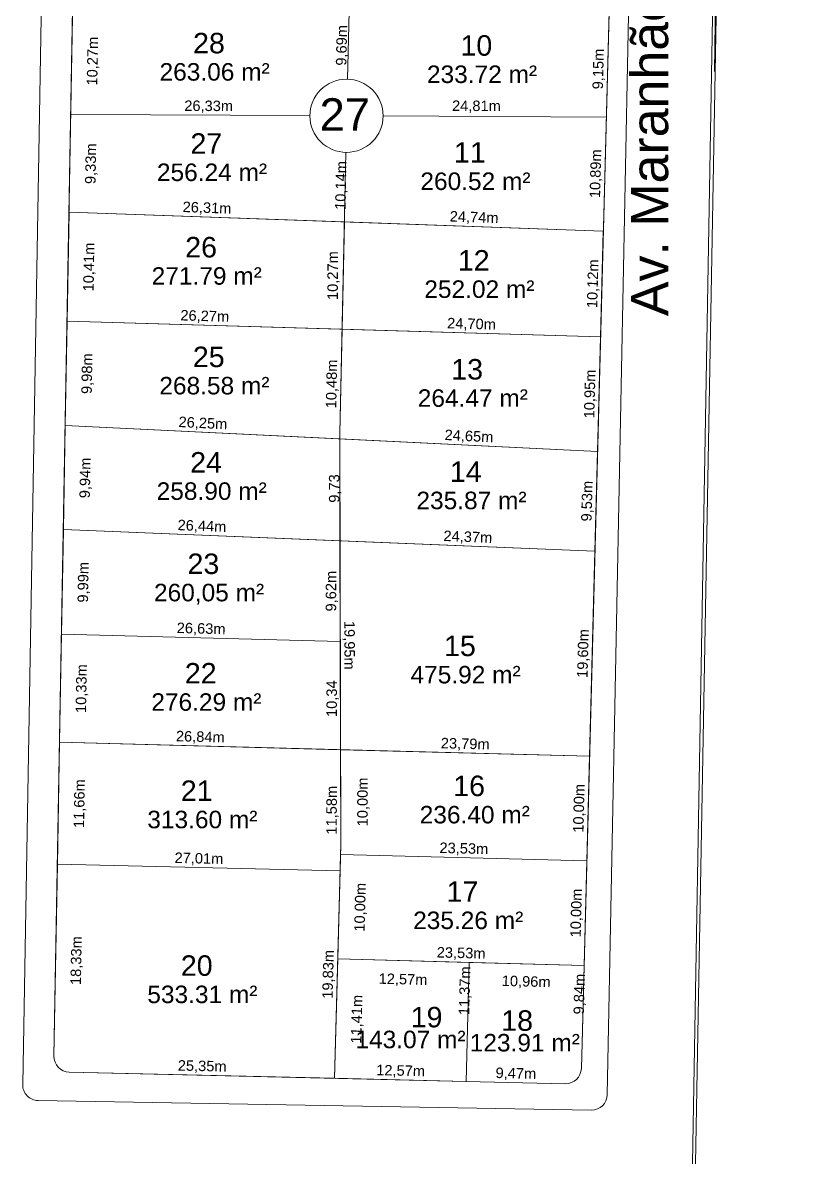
# Model space of a CAD drawing. Header units: metres. Extents: x 3808 to 8215, y 2374 to 6187.
# Drawn here: x 5349 to 5423.2, y 4787.3 to 4895.7 of the extents above; entities that cross this region are included whole.
import ezdxf

# ---------------------------------------------------------------- set-up
doc = ezdxf.new("R2010")
doc.units = ezdxf.units.M
doc.linetypes.add('CONTINUO', pattern=[0])
for name, color, linetype in [('0 - Meio Fio', 32, 'Continuous'), ('Areas Lotes', 1, 'Continuous'), ('Calçada', 8, 'Continuous'), ('COTAS', 7, 'Continuous'), ('Lote', 7, 'Continuous'), ('Nome das Ruas', 7, 'Continuous'), ('Nº Lote', 7, 'Continuous'), ('Nº. quadra', 7, 'Continuous'), ('q', 9, 'CONTINUO'), ('quadras', 7, 'Continuous')]:
    doc.layers.add(name, color=color, linetype=linetype)
doc.styles.add('Arial', font='arial.ttf')
doc.dimstyles.new('Copy(2) of ISO-25', dxfattribs={"dimtxt": 1, "dimasz": 2.5, "dimexe": 1.25, "dimexo": 0.625, "dimgap": 0.2, "dimtad": 1, "dimtoh": 1, "dimlfac": 1, "dimzin": 1, "dimtxsty": 'Arial', "dimblk": 'NONE', "dimcen": 0, "dimse1": 1, "dimse2": 1, "dimsd1": 1, "dimsd2": 1, "dimclrt": 256, "dimaunit": 1, "dimadec": 3, "dimazin": 0, "dimtfac": 1, "dimtmove": 0, "dimatfit": 3, "dimldrblk": 'NONE', "dimfxl": 1, "dimtolj": 1, "dimtzin": 0, "dimarcsym": 0})

# ---------------------------------------------------------------- blocks, each defined once
blk = doc.blocks.new('*D6385')
at = {"layer": 'Defpoints', "color": 0, "linetype": 'Continuous', "transparency": 16777216}
for p in [(5391.34, 4794.52), (5391.34, 4794.52), (5400.81, 4794.3)]:
    blk.add_point(p, dxfattribs=at)
at = {"layer": 'COTAS', "linetype": 'Continuous', "lineweight": 5, "transparency": 16777216, "insert": (5396.09, 4795.21), "char_height": 1, "attachment_point": 5, "rotation": 358.6617, "style": 'Arial'}
blk.add_mtext('\\A1;9,47m', dxfattribs=at)
blk = doc.blocks.new('_None')
blk = doc.blocks.new('*D6386')
at = {"layer": 'Defpoints', "color": 0, "linetype": 'Continuous', "transparency": 16777216}
for p in [(5378.78, 4794.82), (5378.78, 4794.82), (5391.34, 4794.52)]:
    blk.add_point(p, dxfattribs=at)
at = {"layer": 'COTAS', "linetype": 'Continuous', "lineweight": 5, "transparency": 16777216, "insert": (5385.08, 4795.47), "char_height": 1, "attachment_point": 5, "rotation": 358.6617, "style": 'Arial'}
blk.add_mtext('\\A1;12,57m', dxfattribs=at)
blk = doc.blocks.new('*D6387')
at = {"layer": 'Defpoints', "color": 0, "linetype": 'Continuous', "transparency": 16777216}
for p in [(5353.44, 4795.41), (5353.44, 4795.41), (5378.78, 4794.82)]:
    blk.add_point(p, dxfattribs=at)
at = {"layer": 'COTAS', "linetype": 'Continuous', "lineweight": 5, "transparency": 16777216, "insert": (5366.13, 4795.91), "char_height": 1, "attachment_point": 5, "rotation": 358.6617, "style": 'Arial'}
blk.add_mtext('\\A1;25,35m', dxfattribs=at)
blk = doc.blocks.new('*D6388')
at = {"layer": 'Defpoints', "color": 0, "linetype": 'Continuous', "transparency": 16777216}
for p in [(5379.3, 4814.64), (5379.3, 4814.64), (5378.78, 4794.82)]:
    blk.add_point(p, dxfattribs=at)
at = {"layer": 'COTAS', "linetype": 'Continuous', "lineweight": 5, "transparency": 16777216, "insert": (5378.24, 4804.75), "char_height": 1, "attachment_point": 5, "rotation": 88.4977, "style": 'Arial'}
blk.add_mtext('\\A1;19,83m', dxfattribs=at)
blk = doc.blocks.new('*D6389')
at = {"layer": 'Defpoints', "color": 0, "linetype": 'Continuous', "transparency": 16777216}
for p in [(5379.34, 4816.22), (5379.08, 4806.22), (5381.96, 4806.14)]:
    blk.add_point(p, dxfattribs=at)
at = {"layer": 'COTAS', "linetype": 'Continuous', "lineweight": 5, "transparency": 16777216, "insert": (5381.29, 4811.16), "char_height": 1, "attachment_point": 5, "rotation": 88.4977, "style": 'Arial'}
blk.add_mtext('\\A1;10,00m', dxfattribs=at)
blk = doc.blocks.new('*D6390')
at = {"layer": 'Defpoints', "color": 0, "linetype": 'Continuous', "transparency": 16777216}
for p in [(5379.08, 4806.22), (5378.78, 4794.82), (5381.62, 4794.74)]:
    blk.add_point(p, dxfattribs=at)
at = {"layer": 'COTAS', "linetype": 'Continuous', "lineweight": 5, "transparency": 16777216, "insert": (5380.97, 4800.46), "char_height": 1, "attachment_point": 5, "rotation": 88.4977, "style": 'Arial'}
blk.add_mtext('\\A1;11,41m', dxfattribs=at)
blk = doc.blocks.new('*D6391')
at = {"layer": 'Defpoints', "color": 0, "linetype": 'Continuous', "transparency": 16777216}
for p in [(5379.08, 4806.22), (5391.64, 4805.89), (5391.57, 4803.23)]:
    blk.add_point(p, dxfattribs=at)
at = {"layer": 'COTAS', "linetype": 'Continuous', "lineweight": 5, "transparency": 16777216, "insert": (5385.31, 4804.2), "char_height": 1, "attachment_point": 5, "rotation": 358.4785, "style": 'Arial'}
blk.add_mtext('\\A1;12,57m', dxfattribs=at)
blk = doc.blocks.new('*D6392')
at = {"layer": 'Defpoints', "color": 0, "linetype": 'Continuous', "transparency": 16777216}
for p in [(5391.64, 4805.89), (5402.6, 4805.59), (5402.53, 4803.04)]:
    blk.add_point(p, dxfattribs=at)
at = {"layer": 'COTAS', "linetype": 'Continuous', "lineweight": 5, "transparency": 16777216, "insert": (5397.07, 4803.99), "char_height": 1, "attachment_point": 5, "rotation": 358.4785, "style": 'Arial'}
blk.add_mtext('\\A1;10,96m', dxfattribs=at)
blk = doc.blocks.new('*D6393')
at = {"layer": 'Defpoints', "color": 0, "linetype": 'Continuous', "transparency": 16777216}
for p in [(5379.34, 4826.22), (5379.4, 4826.22), (5379.3, 4814.64)]:
    blk.add_point(p, dxfattribs=at)
at = {"layer": 'COTAS', "linetype": 'Continuous', "lineweight": 5, "transparency": 16777216, "insert": (5378.58, 4820.43), "char_height": 1, "attachment_point": 5, "rotation": 89.7889, "style": 'Arial'}
blk.add_mtext('\\A1;11,58m', dxfattribs=at)
blk = doc.blocks.new('*D6394')
at = {"layer": 'Defpoints', "color": 0, "linetype": 'Continuous', "transparency": 16777216}
for p in [(5379.34, 4826.22), (5382.33, 4826.22), (5379.34, 4816.22)]:
    blk.add_point(p, dxfattribs=at)
at = {"layer": 'COTAS', "linetype": 'Continuous', "lineweight": 5, "transparency": 16777216, "insert": (5381.53, 4821.22), "char_height": 1, "attachment_point": 5, "rotation": 89.9929, "style": 'Arial'}
blk.add_mtext('\\A1;10,00m', dxfattribs=at)
blk = doc.blocks.new('*D6395')
at = {"layer": 'Defpoints', "color": 0, "linetype": 'Continuous', "transparency": 16777216}
for p in [(5379.34, 4816.22), (5402.86, 4815.59), (5402.86, 4815.59)]:
    blk.add_point(p, dxfattribs=at)
at = {"layer": 'COTAS', "linetype": 'Continuous', "lineweight": 5, "transparency": 16777216, "insert": (5391.12, 4816.7), "char_height": 1, "attachment_point": 5, "rotation": 358.4785, "style": 'Arial'}
blk.add_mtext('\\A1;23,53m', dxfattribs=at)
blk = doc.blocks.new('*D6396')
at = {"layer": 'Defpoints', "color": 0, "linetype": 'Continuous', "transparency": 16777216}
for p in [(5379.08, 4806.22), (5402.6, 4805.59), (5402.6, 4805.59)]:
    blk.add_point(p, dxfattribs=at)
at = {"layer": 'COTAS', "linetype": 'Continuous', "lineweight": 5, "transparency": 16777216, "insert": (5390.86, 4806.71), "char_height": 1, "attachment_point": 5, "rotation": 358.4785, "style": 'Arial'}
blk.add_mtext('\\A1;23,53m', dxfattribs=at)
blk = doc.blocks.new('*D6397')
at = {"layer": 'Defpoints', "color": 0, "linetype": 'Continuous', "transparency": 16777216}
for p in [(5402.86, 4815.59), (5402.86, 4815.59), (5402.6, 4805.59)]:
    blk.add_point(p, dxfattribs=at)
at = {"layer": 'COTAS', "linetype": 'Continuous', "lineweight": 5, "transparency": 16777216, "insert": (5401.93, 4810.61), "char_height": 1, "attachment_point": 5, "rotation": 88.4977, "style": 'Arial'}
blk.add_mtext('\\A1;10,00m', dxfattribs=at)
blk = doc.blocks.new('*D6398')
at = {"layer": 'Defpoints', "color": 0, "linetype": 'Continuous', "transparency": 16777216}
for p in [(5403.12, 4825.59), (5403.12, 4825.59), (5402.86, 4815.59)]:
    blk.add_point(p, dxfattribs=at)
at = {"layer": 'COTAS', "linetype": 'Continuous', "lineweight": 5, "transparency": 16777216, "insert": (5402.19, 4820.61), "char_height": 1, "attachment_point": 5, "rotation": 88.4977, "style": 'Arial'}
blk.add_mtext('\\A1;10,00m', dxfattribs=at)
blk = doc.blocks.new('*D6399')
at = {"layer": 'Defpoints', "color": 0, "linetype": 'Continuous', "transparency": 16777216}
for p in [(5352.3, 4815.27), (5351.97, 4796.94), (5354.81, 4796.88)]:
    blk.add_point(p, dxfattribs=at)
at = {"layer": 'COTAS', "linetype": 'Continuous', "lineweight": 5, "transparency": 16777216, "insert": (5354.18, 4806.06), "char_height": 1, "attachment_point": 5, "rotation": 88.9783, "style": 'Arial'}
blk.add_mtext('\\A1;18,33m', dxfattribs=at)
blk = doc.blocks.new('*D6400')
at = {"layer": 'Defpoints', "color": 0, "linetype": 'Continuous', "transparency": 16777216}
for p in [(5352.3, 4815.27), (5379.3, 4814.64), (5379.3, 4814.64)]:
    blk.add_point(p, dxfattribs=at)
at = {"layer": 'COTAS', "linetype": 'Continuous', "lineweight": 5, "transparency": 16777216, "insert": (5365.82, 4815.75), "char_height": 1, "attachment_point": 5, "rotation": 358.6617, "style": 'Arial'}
blk.add_mtext('\\A1;27,01m', dxfattribs=at)
blk = doc.blocks.new('*D6401')
at = {"layer": 'Defpoints', "color": 0, "linetype": 'Continuous', "transparency": 16777216}
for p in [(5352.51, 4826.92), (5355.38, 4826.87), (5352.3, 4815.27)]:
    blk.add_point(p, dxfattribs=at)
at = {"layer": 'COTAS', "linetype": 'Continuous', "lineweight": 5, "transparency": 16777216, "insert": (5354.48, 4821.06), "char_height": 1, "attachment_point": 5, "rotation": 88.9783, "style": 'Arial'}
blk.add_mtext('\\A1;11,66m', dxfattribs=at)
blk = doc.blocks.new('*D6402')
at = {"layer": 'Defpoints', "color": 0, "linetype": 'Continuous', "transparency": 16777216}
for p in [(5352.69, 4837.26), (5355.56, 4837.21), (5352.51, 4826.92)]:
    blk.add_point(p, dxfattribs=at)
at = {"layer": 'COTAS', "linetype": 'Continuous', "lineweight": 5, "transparency": 16777216, "insert": (5354.67, 4832.05), "char_height": 1, "attachment_point": 5, "rotation": 88.9783, "style": 'Arial'}
blk.add_mtext('\\A1;10,33m', dxfattribs=at)
blk = doc.blocks.new('*D6403')
at = {"layer": 'Defpoints', "color": 0, "linetype": 'Continuous', "transparency": 16777216}
for p in [(5352.87, 4847.25), (5355.74, 4847.2), (5352.69, 4837.26)]:
    blk.add_point(p, dxfattribs=at)
at = {"layer": 'COTAS', "linetype": 'Continuous', "lineweight": 5, "transparency": 16777216, "insert": (5354.85, 4842.21), "char_height": 1, "attachment_point": 5, "rotation": 88.9783, "style": 'Arial'}
blk.add_mtext('\\A1;9,99m', dxfattribs=at)
blk = doc.blocks.new('*D6404')
at = {"layer": 'Defpoints', "color": 0, "linetype": 'Continuous', "transparency": 16777216}
for p in [(5353.05, 4857.18), (5355.92, 4857.13), (5352.87, 4847.25)]:
    blk.add_point(p, dxfattribs=at)
at = {"layer": 'COTAS', "linetype": 'Continuous', "lineweight": 5, "transparency": 16777216, "insert": (5355.03, 4852.18), "char_height": 1, "attachment_point": 5, "rotation": 88.9783, "style": 'Arial'}
blk.add_mtext('\\A1;9,94m', dxfattribs=at)
blk = doc.blocks.new('*D6405')
at = {"layer": 'Defpoints', "color": 0, "linetype": 'Continuous', "transparency": 16777216}
for p in [(5353.23, 4867.16), (5356.1, 4867.11), (5353.05, 4857.18)]:
    blk.add_point(p, dxfattribs=at)
at = {"layer": 'COTAS', "linetype": 'Continuous', "lineweight": 5, "transparency": 16777216, "insert": (5355.21, 4862.14), "char_height": 1, "attachment_point": 5, "rotation": 88.9783, "style": 'Arial'}
blk.add_mtext('\\A1;9,98m', dxfattribs=at)
blk = doc.blocks.new('*D6406')
at = {"layer": 'Defpoints', "color": 0, "linetype": 'Continuous', "transparency": 16777216}
for p in [(5353.41, 4877.57), (5356.28, 4877.52), (5353.23, 4867.16)]:
    blk.add_point(p, dxfattribs=at)
at = {"layer": 'COTAS', "linetype": 'Continuous', "lineweight": 5, "transparency": 16777216, "insert": (5355.39, 4872.33), "char_height": 1, "attachment_point": 5, "rotation": 88.9783, "style": 'Arial'}
blk.add_mtext('\\A1;10,41m', dxfattribs=at)
blk = doc.blocks.new('*D6407')
at = {"layer": 'Defpoints', "color": 0, "linetype": 'Continuous', "transparency": 16777216}
for p in [(5353.58, 4886.91), (5356.45, 4886.86), (5353.41, 4877.57)]:
    blk.add_point(p, dxfattribs=at)
at = {"layer": 'COTAS', "linetype": 'Continuous', "lineweight": 5, "transparency": 16777216, "insert": (5355.57, 4882.2), "char_height": 1, "attachment_point": 5, "rotation": 88.9783, "style": 'Arial'}
blk.add_mtext('\\A1;9,33m', dxfattribs=at)
blk = doc.blocks.new('*D6408')
at = {"layer": 'Defpoints', "color": 0, "linetype": 'Continuous', "transparency": 16777216}
for p in [(5353.76, 4897.17), (5356.63, 4897.12), (5353.58, 4886.91)]:
    blk.add_point(p, dxfattribs=at)
at = {"layer": 'COTAS', "linetype": 'Continuous', "lineweight": 5, "transparency": 16777216, "insert": (5355.74, 4892), "char_height": 1, "attachment_point": 5, "rotation": 88.9783, "style": 'Arial'}
blk.add_mtext('\\A1;10,27m', dxfattribs=at)
blk = doc.blocks.new('*D6426')
at = {"layer": 'Defpoints', "color": 0, "linetype": 'Continuous', "transparency": 16777216}
for p in [(5380.15, 4896.47), (5379.93, 4886.78), (5380.18, 4886.77)]:
    blk.add_point(p, dxfattribs=at)
at = {"layer": 'COTAS', "linetype": 'Continuous', "lineweight": 5, "transparency": 16777216, "insert": (5379.53, 4893.51), "char_height": 1, "attachment_point": 5, "rotation": 88.7322, "style": 'Arial'}
blk.add_mtext('\\A1;9,69m', dxfattribs=at)
blk = doc.blocks.new('*D6427')
at = {"layer": 'Defpoints', "color": 0, "linetype": 'Continuous', "transparency": 16777216}
for p in [(5379.93, 4886.78), (5379.71, 4876.64), (5380.19, 4876.63)]:
    blk.add_point(p, dxfattribs=at)
at = {"layer": 'COTAS', "linetype": 'Continuous', "lineweight": 5, "transparency": 16777216, "insert": (5379.46, 4880.12), "char_height": 1, "attachment_point": 5, "rotation": 88.7322, "style": 'Arial'}
blk.add_mtext('\\A1;10,14m', dxfattribs=at)
blk = doc.blocks.new('*D6428')
at = {"layer": 'Defpoints', "color": 0, "linetype": 'Continuous', "transparency": 16777216}
for p in [(5379.71, 4876.64), (5379.48, 4866.38), (5379.71, 4866.38)]:
    blk.add_point(p, dxfattribs=at)
at = {"layer": 'COTAS', "linetype": 'Continuous', "lineweight": 5, "transparency": 16777216, "insert": (5378.68, 4871.51), "char_height": 1, "attachment_point": 5, "rotation": 90, "style": 'Arial'}
blk.add_mtext('\\A1;10,27m', dxfattribs=at)
blk = doc.blocks.new('*D6429')
at = {"layer": 'Defpoints', "color": 0, "linetype": 'Continuous', "transparency": 16777216}
for p in [(5379.48, 4866.38), (5379.27, 4855.9), (5379.27, 4855.9)]:
    blk.add_point(p, dxfattribs=at)
at = {"layer": 'COTAS', "linetype": 'Continuous', "lineweight": 5, "transparency": 16777216, "insert": (5378.57, 4861.16), "char_height": 1, "attachment_point": 5, "rotation": 88.8093, "style": 'Arial'}
blk.add_mtext('\\A1;10,48m', dxfattribs=at)
blk = doc.blocks.new('*D6430')
at = {"layer": 'Defpoints', "color": 0, "linetype": 'Continuous', "transparency": 16777216}
for p in [(5379.29, 4846.17), (5379.29, 4836.55), (5379.32, 4836.55)]:
    blk.add_point(p, dxfattribs=at)
at = {"layer": 'COTAS', "linetype": 'Continuous', "lineweight": 5, "transparency": 16777216, "insert": (5378.52, 4841.36), "char_height": 1, "attachment_point": 5, "rotation": 90, "style": 'Arial'}
blk.add_mtext('\\A1;9,62m', dxfattribs=at)
blk = doc.blocks.new('*D6431')
at = {"layer": 'Defpoints', "color": 0, "linetype": 'Continuous', "transparency": 16777216}
for p in [(5379.37, 4835.89), (5379.37, 4826.28), (5379.39, 4826.28)]:
    blk.add_point(p, dxfattribs=at)
at = {"layer": 'COTAS', "linetype": 'Continuous', "lineweight": 5, "transparency": 16777216, "insert": (5378.59, 4831.09), "char_height": 1, "attachment_point": 5, "rotation": 90, "style": 'Arial'}
blk.add_mtext('\\A1;10,34', dxfattribs=at)
blk = doc.blocks.new('*D6432')
at = {"layer": 'Defpoints', "color": 0, "linetype": 'Continuous', "transparency": 16777216}
for p in [(5379.6, 4855.98), (5379.6, 4846.36), (5379.63, 4846.36)]:
    blk.add_point(p, dxfattribs=at)
at = {"layer": 'COTAS', "linetype": 'Continuous', "lineweight": 5, "transparency": 16777216, "insert": (5378.83, 4851.17), "char_height": 1, "attachment_point": 5, "rotation": 90, "style": 'Arial'}
blk.add_mtext('\\A1;9,73', dxfattribs=at)
blk = doc.blocks.new('*D6433')
at = {"layer": 'Defpoints', "color": 0, "linetype": 'Continuous', "transparency": 16777216}
for p in [(5379.34, 4826.22), (5403.12, 4825.59), (5403.12, 4825.59)]:
    blk.add_point(p, dxfattribs=at)
at = {"layer": 'COTAS', "linetype": 'Continuous', "lineweight": 5, "transparency": 16777216, "insert": (5391.25, 4826.7), "char_height": 1, "attachment_point": 5, "rotation": 358.487, "style": 'Arial'}
blk.add_mtext('\\A1;23,79m', dxfattribs=at)
blk = doc.blocks.new('*D6434')
at = {"layer": 'Defpoints', "color": 0, "linetype": 'Continuous', "transparency": 16777216}
for p in [(5352.51, 4826.92), (5352.51, 4826.92), (5379.34, 4826.22)]:
    blk.add_point(p, dxfattribs=at)
at = {"layer": 'COTAS', "linetype": 'Continuous', "lineweight": 5, "transparency": 16777216, "insert": (5365.95, 4827.37), "char_height": 1, "attachment_point": 5, "rotation": 358.487, "style": 'Arial'}
blk.add_mtext('\\A1;26,84m', dxfattribs=at)
blk = doc.blocks.new('*D6435')
at = {"layer": 'Defpoints', "color": 0, "linetype": 'Continuous', "transparency": 16777216}
for p in [(5352.69, 4837.26), (5379.32, 4836.55), (5379.32, 4836.55)]:
    blk.add_point(p, dxfattribs=at)
at = {"layer": 'COTAS', "linetype": 'Continuous', "lineweight": 5, "transparency": 16777216, "insert": (5366.03, 4837.71), "char_height": 1, "attachment_point": 5, "rotation": 358.487, "style": 'Arial'}
blk.add_mtext('\\A1;26,63m', dxfattribs=at)
blk = doc.blocks.new('*D6436')
at = {"layer": 'Defpoints', "color": 0, "linetype": 'Continuous', "transparency": 16777216}
for p in [(5352.87, 4847.25), (5379.29, 4846.17), (5379.29, 4846.17)]:
    blk.add_point(p, dxfattribs=at)
at = {"layer": 'COTAS', "linetype": 'Continuous', "lineweight": 5, "transparency": 16777216, "insert": (5366.11, 4847.51), "char_height": 1, "attachment_point": 5, "rotation": 357.6652, "style": 'Arial'}
blk.add_mtext('\\A1;26,44m', dxfattribs=at)
blk = doc.blocks.new('*D6437')
at = {"layer": 'Defpoints', "color": 0, "linetype": 'Continuous', "transparency": 16777216}
for p in [(5353.05, 4857.18), (5379.27, 4855.9), (5379.27, 4855.9)]:
    blk.add_point(p, dxfattribs=at)
at = {"layer": 'COTAS', "linetype": 'Continuous', "lineweight": 5, "transparency": 16777216, "insert": (5366.2, 4857.34), "char_height": 1, "attachment_point": 5, "rotation": 357.2077, "style": 'Arial'}
blk.add_mtext('\\A1;26,25m', dxfattribs=at)
blk = doc.blocks.new('*D6438')
at = {"layer": 'Defpoints', "color": 0, "linetype": 'Continuous', "transparency": 16777216}
for p in [(5379.29, 4846.17), (5403.64, 4845.18), (5403.64, 4845.18)]:
    blk.add_point(p, dxfattribs=at)
at = {"layer": 'COTAS', "linetype": 'Continuous', "lineweight": 5, "transparency": 16777216, "insert": (5391.5, 4846.47), "char_height": 1, "attachment_point": 5, "rotation": 357.6652, "style": 'Arial'}
blk.add_mtext('\\A1;24,37m', dxfattribs=at)
blk = doc.blocks.new('*D6439')
at = {"layer": 'Defpoints', "color": 0, "linetype": 'Continuous', "transparency": 16777216}
for p in [(5379.27, 4855.9), (5403.89, 4854.7), (5403.89, 4854.7)]:
    blk.add_point(p, dxfattribs=at)
at = {"layer": 'COTAS', "linetype": 'Continuous', "lineweight": 5, "transparency": 16777216, "insert": (5391.61, 4856.1), "char_height": 1, "attachment_point": 5, "rotation": 357.2077, "style": 'Arial'}
blk.add_mtext('\\A1;24,65m', dxfattribs=at)
blk = doc.blocks.new('*D6440')
at = {"layer": 'Defpoints', "color": 0, "linetype": 'Continuous', "transparency": 16777216}
for p in [(5353.23, 4867.16), (5379.48, 4866.38), (5379.48, 4866.38)]:
    blk.add_point(p, dxfattribs=at)
at = {"layer": 'COTAS', "linetype": 'Continuous', "lineweight": 5, "transparency": 16777216, "insert": (5366.38, 4867.57), "char_height": 1, "attachment_point": 5, "rotation": 358.2966, "style": 'Arial'}
blk.add_mtext('\\A1;26,27m', dxfattribs=at)
blk = doc.blocks.new('*D6441')
at = {"layer": 'Defpoints', "color": 0, "linetype": 'Continuous', "transparency": 16777216}
for p in [(5379.48, 4866.38), (5404.17, 4865.65), (5404.17, 4865.65)]:
    blk.add_point(p, dxfattribs=at)
at = {"layer": 'COTAS', "linetype": 'Continuous', "lineweight": 5, "transparency": 16777216, "insert": (5391.85, 4866.82), "char_height": 1, "attachment_point": 5, "rotation": 358.2966, "style": 'Arial'}
blk.add_mtext('\\A1;24,70m', dxfattribs=at)
blk = doc.blocks.new('*D6442')
at = {"layer": 'Defpoints', "color": 0, "linetype": 'Continuous', "transparency": 16777216}
for p in [(5379.71, 4876.64), (5404.44, 4875.77), (5404.44, 4875.77)]:
    blk.add_point(p, dxfattribs=at)
at = {"layer": 'COTAS', "linetype": 'Continuous', "lineweight": 5, "transparency": 16777216, "insert": (5392.1, 4877.01), "char_height": 1, "attachment_point": 5, "rotation": 357.9746, "style": 'Arial'}
blk.add_mtext('\\A1;24,74m', dxfattribs=at)
blk = doc.blocks.new('*D6443')
at = {"layer": 'Defpoints', "color": 0, "linetype": 'Continuous', "transparency": 16777216}
for p in [(5353.41, 4877.57), (5353.41, 4877.57), (5379.71, 4876.64)]:
    blk.add_point(p, dxfattribs=at)
at = {"layer": 'COTAS', "linetype": 'Continuous', "lineweight": 5, "transparency": 16777216, "insert": (5366.59, 4877.91), "char_height": 1, "attachment_point": 5, "rotation": 357.9746, "style": 'Arial'}
blk.add_mtext('\\A1;26,31m', dxfattribs=at)
blk = doc.blocks.new('*D6444')
at = {"layer": 'Defpoints', "color": 0, "linetype": 'Continuous', "transparency": 16777216}
for p in [(5379.91, 4886.9), (5379.91, 4886.78), (5404.72, 4886.66)]:
    blk.add_point(p, dxfattribs=at)
at = {"layer": 'COTAS', "linetype": 'Continuous', "lineweight": 5, "transparency": 16777216, "insert": (5392.32, 4887.64), "char_height": 1, "attachment_point": 5, "rotation": 359.7235, "style": 'Arial'}
blk.add_mtext('\\A1;24,81m', dxfattribs=at)
blk = doc.blocks.new('*D6445')
at = {"layer": 'Defpoints', "color": 0, "linetype": 'Continuous', "transparency": 16777216}
for p in [(5353.58, 4886.91), (5353.58, 4886.91), (5379.91, 4886.78)]:
    blk.add_point(p, dxfattribs=at)
at = {"layer": 'COTAS', "linetype": 'Continuous', "lineweight": 5, "transparency": 16777216, "insert": (5366.75, 4887.64), "char_height": 1, "attachment_point": 5, "rotation": 359.7235, "style": 'Arial'}
blk.add_mtext('\\A1;26,33m', dxfattribs=at)
blk = doc.blocks.new('*D6465')
at = {"layer": 'Defpoints', "color": 0, "linetype": 'Continuous', "transparency": 16777216}
for p in [(5404.96, 4895.8), (5404.72, 4886.66), (5404.72, 4886.66)]:
    blk.add_point(p, dxfattribs=at)
at = {"layer": 'COTAS', "linetype": 'Continuous', "lineweight": 5, "transparency": 16777216, "insert": (5404.04, 4891.25), "char_height": 1, "attachment_point": 5, "rotation": 88.4977, "style": 'Arial'}
blk.add_mtext('\\A1;9,15m', dxfattribs=at)
blk = doc.blocks.new('*D6466')
at = {"layer": 'Defpoints', "color": 0, "linetype": 'Continuous', "transparency": 16777216}
for p in [(5404.72, 4886.66), (5404.44, 4875.77), (5404.44, 4875.77)]:
    blk.add_point(p, dxfattribs=at)
at = {"layer": 'COTAS', "linetype": 'Continuous', "lineweight": 5, "transparency": 16777216, "insert": (5403.78, 4881.24), "char_height": 1, "attachment_point": 5, "rotation": 88.4977, "style": 'Arial'}
blk.add_mtext('\\A1;10,89m', dxfattribs=at)
blk = doc.blocks.new('*D6467')
at = {"layer": 'Defpoints', "color": 0, "linetype": 'Continuous', "transparency": 16777216}
for p in [(5404.44, 4875.77), (5404.17, 4865.65), (5404.17, 4865.65)]:
    blk.add_point(p, dxfattribs=at)
at = {"layer": 'COTAS', "linetype": 'Continuous', "lineweight": 5, "transparency": 16777216, "insert": (5403.51, 4870.73), "char_height": 1, "attachment_point": 5, "rotation": 88.4977, "style": 'Arial'}
blk.add_mtext('\\A1;10,12m', dxfattribs=at)
blk = doc.blocks.new('*D6468')
at = {"layer": 'Defpoints', "color": 0, "linetype": 'Continuous', "transparency": 16777216}
for p in [(5404.17, 4865.65), (5403.89, 4854.7), (5403.89, 4854.7)]:
    blk.add_point(p, dxfattribs=at)
at = {"layer": 'COTAS', "linetype": 'Continuous', "lineweight": 5, "transparency": 16777216, "insert": (5403.23, 4860.2), "char_height": 1, "attachment_point": 5, "rotation": 88.4977, "style": 'Arial'}
blk.add_mtext('\\A1;10,95m', dxfattribs=at)
blk = doc.blocks.new('*D6469')
at = {"layer": 'Defpoints', "color": 0, "linetype": 'Continuous', "transparency": 16777216}
for p in [(5403.89, 4854.7), (5403.64, 4845.18), (5403.64, 4845.18)]:
    blk.add_point(p, dxfattribs=at)
at = {"layer": 'COTAS', "linetype": 'Continuous', "lineweight": 5, "transparency": 16777216, "insert": (5402.96, 4849.96), "char_height": 1, "attachment_point": 5, "rotation": 88.4977, "style": 'Arial'}
blk.add_mtext('\\A1;9,53m', dxfattribs=at)
blk = doc.blocks.new('*D6470')
at = {"layer": 'Defpoints', "color": 0, "linetype": 'Continuous', "transparency": 16777216}
for p in [(5403.64, 4845.18), (5403.12, 4825.59), (5403.12, 4825.59)]:
    blk.add_point(p, dxfattribs=at)
at = {"layer": 'COTAS', "linetype": 'Continuous', "lineweight": 5, "transparency": 16777216, "insert": (5402.58, 4835.4), "char_height": 1, "attachment_point": 5, "rotation": 88.4977, "style": 'Arial'}
blk.add_mtext('\\A1;19,60m', dxfattribs=at)
blk = doc.blocks.new('*D6471')
at = {"layer": 'Defpoints', "color": 0, "linetype": 'Continuous', "transparency": 16777216}
for p in [(5379.29, 4846.17), (5379.29, 4846.17), (5379.34, 4826.22)]:
    blk.add_point(p, dxfattribs=at)
at = {"layer": 'COTAS', "linetype": 'Continuous', "lineweight": 5, "transparency": 16777216, "insert": (5380.12, 4836.19), "char_height": 1, "attachment_point": 5, "rotation": 270.1508, "style": 'Arial'}
blk.add_mtext('\\A1;19,95m', dxfattribs=at)
blk = doc.blocks.new('*D7079')
at = {"layer": 'Defpoints', "color": 0, "linetype": 'Continuous', "transparency": 16777216}
for p in [(5391.64, 4805.89), (5392.15, 4805.87), (5391.34, 4794.52)]:
    blk.add_point(p, dxfattribs=at)
at = {"layer": 'COTAS', "linetype": 'Continuous', "lineweight": 5, "transparency": 16777216, "insert": (5391.28, 4803.18), "char_height": 1, "attachment_point": 5, "rotation": 88.4977, "style": 'Arial'}
blk.add_mtext('\\A1;11,37m', dxfattribs=at)
blk = doc.blocks.new('*D7080')
at = {"layer": 'Defpoints', "color": 0, "linetype": 'Continuous', "transparency": 16777216}
for p in [(5402.6, 4805.59), (5403.11, 4805.58), (5402.34, 4795.76)]:
    blk.add_point(p, dxfattribs=at)
at = {"layer": 'COTAS', "linetype": 'Continuous', "lineweight": 5, "transparency": 16777216, "insert": (5402.23, 4802.86), "char_height": 1, "attachment_point": 5, "rotation": 88.4977, "style": 'Arial'}
blk.add_mtext('\\A1;9,84m', dxfattribs=at)

msp = doc.modelspace()

# ---------------------------------------------------------------- linework, layer by layer
at = {"layer": '0 - Meio Fio', "linetype": 'Continuous', "lineweight": 5}
msp.add_line((5415.041, 4891.017), (5416.005, 4957.657), dxfattribs=at)
at = {"layer": 'Calçada', "linetype": 'Continuous', "lineweight": 5}
for p, q in [((5351.876, 4961.8), (5348.991, 4794.213)), ((5408.109, 4960.674), (5404.817, 4793.254)), ((5403.291, 4791.783), (5350.465, 4792.687))]:
    msp.add_line(p, q, dxfattribs=at)
for centre, start, end in [((5350.49, 4794.187), 179.01349, 269.01954), ((5403.317, 4793.283), 269.01954, 358.87333)]:
    msp.add_arc(centre, 1.5, start, end, dxfattribs=at)
at = {"layer": 'Lote', "lineweight": 5}
for p, q in [((5380.012, 4890.274), (5381.038, 4936.626)), ((5353.578, 4886.907), (5376.416, 4886.797)), ((5383.407, 4886.763), (5404.724, 4886.66)), ((5379.264, 4856.472), (5379.857, 4883.285)), ((5353.412, 4877.575), (5404.438, 4875.77)), ((5353.226, 4867.164), (5404.173, 4865.649)), ((5353.048, 4857.181), (5403.886, 4854.701)), ((5379.264, 4856.472), (5379.367, 4817.171)), ((5352.871, 4847.246), (5403.636, 4845.177)), ((5352.693, 4837.257), (5379.316, 4836.553)), ((5352.509, 4826.925), (5403.122, 4825.588)), ((5379.367, 4817.171), (5378.781, 4794.817)), ((5379.301, 4814.636), (5352.301, 4815.267)), ((5391.641, 4805.886), (5391.343, 4794.524))]:
    msp.add_line(p, q, dxfattribs=at)
at = {"layer": 'Lote', "linetype": 'Continuous', "lineweight": 5}
for p, q in [((5379.342, 4816.216), (5402.86, 4815.591)), ((5379.08, 4806.219), (5402.598, 4805.595))]:
    msp.add_line(p, q, dxfattribs=at)
at = {"layer": 'Lote', "linetype": 'Continuous', "lineweight": 5, "flags": 128}
for points in [[(5379.483, 4866.383), (5379.71, 4876.645), (5353.412, 4877.575), (5353.226, 4867.164)], [(5379.71, 4876.645), (5379.483, 4866.383), (5404.173, 4865.649), (5404.438, 4875.77)], [(5379.265, 4855.902), (5379.264, 4856.472), (5379.483, 4866.383), (5353.226, 4867.164), (5353.048, 4857.181)], [(5403.886, 4854.701), (5404.173, 4865.649), (5379.483, 4866.383), (5379.264, 4856.472), (5379.265, 4855.902)], [(5353.048, 4857.181), (5352.871, 4847.246), (5379.291, 4846.169), (5379.265, 4855.902)], [(5403.636, 4845.177), (5403.886, 4854.701), (5379.265, 4855.902), (5379.291, 4846.169)], [(5352.871, 4847.246), (5352.693, 4837.257), (5379.316, 4836.553), (5379.291, 4846.169)], [(5379.291, 4846.169), (5379.343, 4826.216), (5403.122, 4825.588), (5403.636, 4845.177)], [(5352.693, 4837.257), (5352.509, 4826.925), (5379.343, 4826.216), (5379.316, 4836.553)], [(5352.509, 4826.925), (5352.301, 4815.267), (5379.301, 4814.636), (5379.367, 4817.171), (5379.343, 4826.216)], [(5379.343, 4826.216), (5379.367, 4817.171), (5379.342, 4816.216), (5402.86, 4815.591), (5403.122, 4825.588)], [(5402.598, 4805.595), (5402.86, 4815.591), (5379.342, 4816.216), (5379.08, 4806.219)], [(5391.641, 4805.886), (5379.08, 4806.219), (5378.781, 4794.817), (5391.343, 4794.524)]]:
    msp.add_lwpolyline(points, close=True, dxfattribs=at)
for points in [[(5352.301, 4815.267), (5351.974, 4796.935, 0.4125964), (5353.439, 4795.409), (5378.781, 4794.817), (5379.301, 4814.636)], [(5391.343, 4794.524), (5400.806, 4794.302, 0.4133754), (5402.34, 4795.763), (5402.598, 4805.595), (5391.641, 4805.886)]]:
    msp.add_lwpolyline(points, format="xyb", close=True, dxfattribs=at)
at = {"layer": 'Nº. quadra', "lineweight": 5}
msp.add_circle((5379.911, 4886.78), 3.496, dxfattribs=at)
at = {"layer": 'q', "lineweight": 5}
msp.add_line((5428.372, 5629.504), (5405.671, 4365.473), dxfattribs=at)
at = {"layer": 'q', "linetype": 'Continuous', "lineweight": 5}
msp.add_line((5416.162, 4971.116), (5405.674, 4365.62), dxfattribs=at)
at = {"layer": 'quadras', "lineweight": 5}
for p, q in [((5351.974, 4796.935), (5354.875, 4959.624)), ((5406.611, 4958.601), (5402.34, 4795.763)), ((5400.806, 4794.302), (5353.439, 4795.409))]:
    msp.add_line(p, q, dxfattribs=at)
at = {"layer": 'quadras', "linetype": 'Continuous', "lineweight": 5, "flags": 128}
msp.add_lwpolyline([(5351.974, 4796.935, 0.4125964), (5353.439, 4795.409), (5400.806, 4794.302, 0.4133754), (5402.34, 4795.763), (5406.611, 4958.601, 0.4161453), (5405.141, 4960.14), (5356.405, 4961.097, 0.4147398), (5354.875, 4959.624)], format="xyb", close=True, dxfattribs=at)
at = {"layer": 'quadras', "lineweight": 5}
for centre, start, end in [((5353.474, 4796.909), 178.97828, 268.66175), ((5400.841, 4795.802), 268.66175, 358.49773)]:
    msp.add_arc(centre, 1.5, start, end, dxfattribs=at)

# ---------------------------------------------------------------- texts
at = {"layer": 'Areas Lotes', "lineweight": 5, "style": 'Arial'}
for s, p in [('263.06 m²', (5362.06, 4890.139)), ('233.72 m²', (5387.595, 4889.912)), ('256.24 m²', (5361.809, 4880.546)), ('260.52 m²', (5386.968, 4879.691)), ('271.79 m²', (5361.307, 4870.639)), ('252.02 m²', (5387.344, 4869.381)), ('268.58 m²', (5362.039, 4860.159)), ('264.47 m²', (5386.716, 4858.973)), ('258.90 m²', (5361.783, 4850.084)), ('235.87 m²', (5386.591, 4849.192)), ('260,05 m²', (5361.528, 4840.391)), ('475.92 m²', (5386.025, 4832.548)), ('276.29 m²', (5361.273, 4829.932)), ('236.40 m²', (5386.904, 4819.171)), ('313.60 m²', (5360.89, 4818.709)), ('235.26 m²', (5386.276, 4809.076)), ('533.31 m²', (5360.89, 4802.001)), ('143.07 m²', (5380.766, 4797.692)), ('123.91 m²', (5391.682, 4797.384))]:
    msp.add_text(s, height=1.6726, dxfattribs=at).set_placement(p)
at = {"layer": 'Nome das Ruas', "lineweight": 5, "style": 'Arial'}
msp.add_text('Av. Maranhão', height=3.55, rotation=90, dxfattribs=at).set_placement((5410.632, 4867.642, 165.916))
at = {"layer": 'Nº Lote', "lineweight": 5, "style": 'Arial'}
for s, p in [('28', (5365.259, 4892.747, 1.36)), ('10', (5390.793, 4892.52, 1.36)), ('27', (5365.008, 4883.154, 1.36)), ('11', (5390.166, 4882.3, 1.36)), ('26', (5364.506, 4873.248, 1.36)), ('12', (5390.542, 4871.99, 1.36)), ('25', (5365.237, 4862.768, 1.36)), ('13', (5389.915, 4861.582, 1.36)), ('24', (5364.982, 4852.692, 1.36)), ('14', (5389.789, 4851.801, 1.36)), ('23', (5364.727, 4842.999, 1.36)), ('15', (5389.223, 4835.156, 1.36)), ('22', (5364.471, 4832.541, 1.36)), ('21', (5364.089, 4821.318, 1.36)), ('16', (5390.102, 4821.78, 1.36)), ('17', (5389.475, 4811.685, 1.36)), ('20', (5364.089, 4804.61, 1.36)), ('19', (5386.041, 4799.684, 1.36)), ('18', (5394.687, 4799.355, 1.36))]:
    msp.add_text(s, height=1.9563, dxfattribs=at).set_placement(p)
at = {"layer": 'Nº. quadra', "lineweight": 5, "style": 'Arial'}
msp.add_text('27', height=3.1039, dxfattribs=at).set_placement((5377.339, 4885.35))

# ---------------------------------------------------------------- dimensions: what is measured, and where the dimension line sits
at = {"layer": 'COTAS', "linetype": 'Continuous', "lineweight": 5}
for base, p1, p2, angle, picture, middle in [((5356.632, 4897.121), (5353.578, 4886.907), (5353.762, 4897.173), 268.97828, '*D6408', (5355.74, 4892.003)), ((5404.724, 4886.66), (5404.964, 4895.803), (5404.724, 4886.66), 88.49773, '*D6465', (5404.043, 4891.253)), ((5356.449, 4886.856), (5353.412, 4877.575), (5353.578, 4886.907), 268.97828, '*D6407', (5355.565, 4882.204)), ((5404.438, 4875.77), (5404.724, 4886.66), (5404.438, 4875.77), 88.49773, '*D6466', (5403.781, 4881.236)), ((5356.283, 4877.523), (5353.226, 4867.164), (5353.412, 4877.575), 268.97828, '*D6406', (5355.389, 4872.332)), ((5404.173, 4865.649), (5404.438, 4875.77), (5404.173, 4865.649), 88.49773, '*D6467', (5403.505, 4870.73)), ((5356.097, 4867.113), (5353.048, 4857.181), (5353.226, 4867.164), 268.97828, '*D6405', (5355.207, 4862.135)), ((5403.886, 4854.701), (5404.173, 4865.649), (5403.886, 4854.701), 88.49773, '*D6468', (5403.229, 4860.196)), ((5355.919, 4857.13), (5352.871, 4847.246), (5353.048, 4857.181), 268.97828, '*D6404', (5355.03, 4852.177)), ((5403.636, 4845.177), (5403.886, 4854.701), (5403.636, 4845.177), 88.49773, '*D6469', (5402.96, 4849.96)), ((5355.742, 4847.195), (5352.693, 4837.257), (5352.871, 4847.246), 268.97828, '*D6403', (5354.852, 4842.215)), ((5403.122, 4825.588), (5403.636, 4845.177), (5403.122, 4825.588), 88.49773, '*D6470', (5402.579, 4835.403))]:
    dim = msp.add_linear_dim(base=base, p1=p1, p2=p2, angle=angle, dimstyle='Copy(2) of ISO-25', override={"dimpost": 'm', "dimtmove": 1}, dxfattribs=at)
    dim.commit()
    dim.dimension.update_dxf_attribs({"geometry": picture, "text_midpoint": middle})
for base, p1, p2, angle, picture, middle in [((5380.184, 4886.774), (5380.149, 4896.467), (5379.934, 4886.78), 268.73224, '*D6426', (5380.333, 4893.497)), ((5380.188, 4876.634), (5379.934, 4886.78), (5379.71, 4876.645), 268.73224, '*D6427', (5380.265, 4880.103)), ((5392.151, 4805.872), (5391.343, 4794.524), (5391.641, 4805.886), 88.49773, '*D7079', (5392.08, 4803.159)), ((5403.106, 4805.581), (5402.34, 4795.763), (5402.598, 4805.595), 88.49773, '*D7080', (5403.034, 4802.837))]:
    dim = msp.add_linear_dim(base=base, p1=p1, p2=p2, angle=angle, dimstyle='Copy(2) of ISO-25', override={"dimpost": 'm'}, dxfattribs=at)
    dim.commit()
    dim.dimension.update_dxf_attribs({"geometry": picture, "text_midpoint": middle, "dimtype": 161})
for p1, p2, distance, picture, middle in [((5379.911, 4886.78), (5353.578, 4886.907), 0, '*D6445', (5366.749, 4887.644)), ((5404.724, 4886.66), (5379.911, 4886.78), -0.122, '*D6444', (5392.322, 4887.643)), ((5379.71, 4876.645), (5353.412, 4877.575), 0, '*D6443', (5366.589, 4877.91)), ((5379.71, 4876.645), (5404.438, 4875.77), 0, '*D6442', (5392.103, 4877.008)), ((5379.71, 4876.645), (5379.71, 4866.376), -0.227, '*D6428', (5378.682, 4871.51)), ((5353.226, 4867.164), (5379.483, 4866.383), 0, '*D6440', (5366.379, 4867.574)), ((5379.483, 4866.383), (5404.173, 4865.649), 0, '*D6441', (5391.852, 4866.816)), ((5379.483, 4866.383), (5379.265, 4855.902), 0, '*D6429', (5378.573, 4861.159)), ((5353.048, 4857.181), (5379.265, 4855.902), 0, '*D6437', (5366.196, 4857.342)), ((5379.265, 4855.902), (5403.886, 4854.701), 0, '*D6439', (5391.615, 4856.102)), ((5352.871, 4847.246), (5379.291, 4846.169), 0, '*D6436', (5366.114, 4847.508)), ((5379.291, 4846.169), (5403.636, 4845.177), 0, '*D6438', (5391.496, 4846.473)), ((5379.2908, 4846.1692), (5379.2908, 4836.554), 0.0253, '*D6430', (5378.5152, 4841.3616)), ((5379.343, 4826.216), (5379.291, 4846.169), 0, '*D6471', (5380.118, 4836.195)), ((5352.693, 4837.257), (5379.316, 4836.553), 0, '*D6435', (5366.026, 4837.706)), ((5352.509, 4826.925), (5352.693, 4837.257), -2.871, '*D6402', (5354.671, 4832.054)), ((5379.343, 4826.216), (5352.509, 4826.925), 0, '*D6434', (5365.947, 4827.371)), ((5379.343, 4826.216), (5403.122, 4825.588), 0, '*D6433', (5391.254, 4826.702)), ((5352.301, 4815.267), (5352.509, 4826.925), -2.875, '*D6401', (5354.479, 4821.059)), ((5379.301, 4814.636), (5379.343, 4826.216), -0.057, '*D6393', (5378.578, 4820.429)), ((5379.342, 4816.216), (5379.343, 4826.216), -2.988, '*D6394', (5381.53, 4821.216)), ((5402.86, 4815.591), (5403.122, 4825.588), 0, '*D6398', (5402.191, 4820.61)), ((5352.301, 4815.267), (5379.301, 4814.636), 0, '*D6400', (5365.819, 4815.752)), ((5379.342, 4816.216), (5402.86, 4815.591), 0, '*D6395', (5391.122, 4816.704)), ((5379.342, 4816.216), (5379.08, 4806.219), 2.881, '*D6389', (5381.291, 4811.163)), ((5402.598, 4805.595), (5402.86, 4815.591), 0, '*D6397', (5401.928, 4810.614)), ((5352.301, 4815.267), (5351.974, 4796.935), 2.841, '*D6399', (5354.177, 4806.065)), ((5378.781, 4794.817), (5379.301, 4814.636), 0, '*D6388', (5378.24, 4804.748)), ((5379.08, 4806.219), (5402.598, 4805.595), 0, '*D6396', (5390.86, 4806.708)), ((5379.08, 4806.219), (5378.781, 4794.817), 2.843, '*D6390', (5380.971, 4800.465)), ((5379.08, 4806.219), (5391.641, 4805.886), -2.655, '*D6391', (5385.311, 4804.199)), ((5391.641, 4805.886), (5402.598, 4805.595), -2.553, '*D6392', (5397.073, 4803.989)), ((5378.781, 4794.817), (5353.439, 4795.409), 0, '*D6387', (5366.128, 4795.914)), ((5391.343, 4794.524), (5378.781, 4794.817), 0, '*D6386', (5385.081, 4795.471)), ((5400.806, 4794.302), (5391.343, 4794.524), 0, '*D6385', (5396.093, 4795.214))]:
    dim = msp.add_aligned_dim(p1=p1, p2=p2, distance=distance, dimstyle='Copy(2) of ISO-25', override={"dimpost": 'm'}, dxfattribs=at)
    dim.commit()
    dim.dimension.update_dxf_attribs({"geometry": picture, "text_midpoint": middle})
for p1, p2, text, picture, middle in [((5379.602, 4855.976), (5379.602, 4846.361), '9,73', '*D6432', (5378.827, 4851.169)), ((5379.369, 4835.895), (5379.369, 4826.28), '10,34', '*D6431', (5378.593, 4831.087))]:
    dim = msp.add_aligned_dim(p1=p1, p2=p2, distance=0.025, text=text, dimstyle='Copy(2) of ISO-25', override={"dimpost": 'm'}, dxfattribs=at)
    dim.commit()
    dim.dimension.update_dxf_attribs({"geometry": picture, "text_midpoint": middle})

doc.saveas('drawing.dxf')
